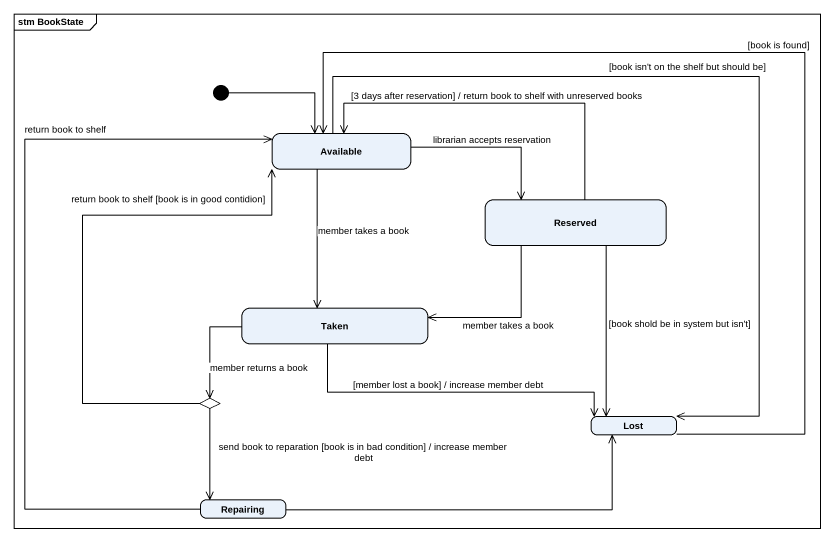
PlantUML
@startuml
mainframe stm BookState
hide empty description
state Available
state Reserved
state Taken
state choice1 <<choice>>
state Lost
state Repairing
[*] -right-> Available
Available -right-> Reserved : librarian accepts reservation
Available --> Taken : member takes a book
Available --> Lost : [book isn't on the shelf but should be]
Reserved -left-> Available : [3 days after reservation] / return book to shelf with unreserved books
Reserved -left-> Taken : member takes a book
Reserved --> Lost : [book shold be in system but isn't]
Taken --> choice1 : member returns a book
Taken -right-> Lost : [member lost a book] / increase member debt
choice1 -up-> Available : return book to shelf [book is in good contidion]
choice1 --> Repairing : send book to reparation [book is in bad condition] / increase member debt
Lost -up-> Available : [book is found]
Repairing -up-> Available : return book to shelf
Repairing -right-> Lost
@enduml
